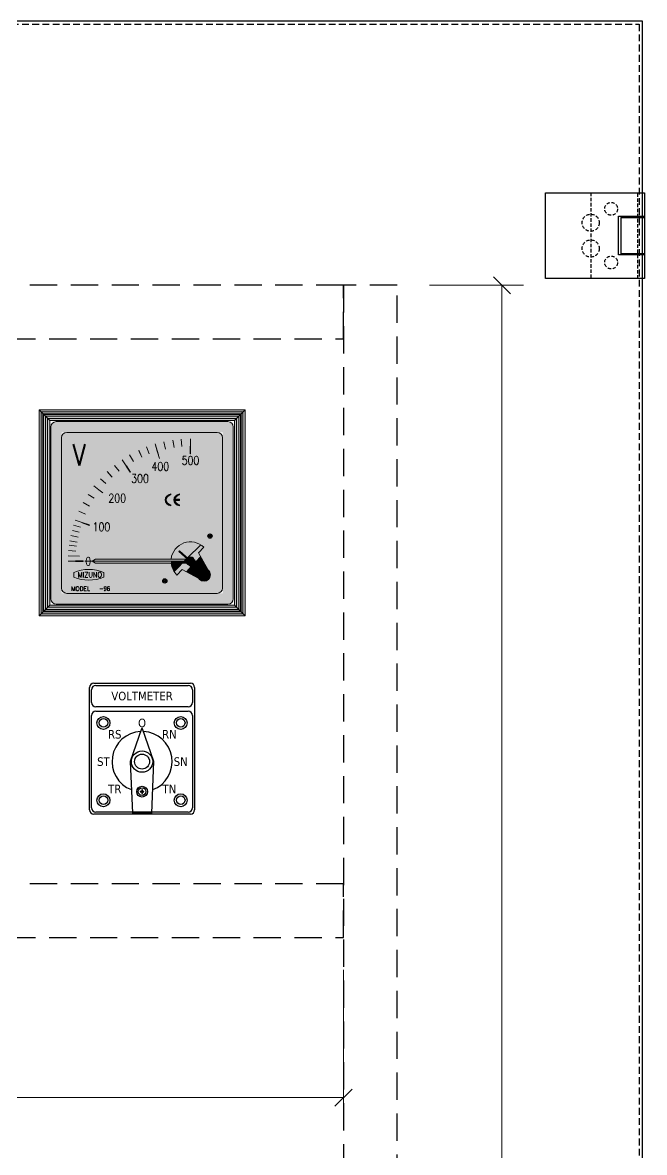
# Model space of a CAD drawing. Header units: millimetres. Extents: x 0 to 3953, y 0 to 2795.
# Drawn here: x 742 to 1031, y 1993 to 2520 of the extents above; entities that cross this region are included whole.
import ezdxf
from ezdxf.enums import TextEntityAlignment as Align

# ---------------------------------------------------------------- set-up
doc = ezdxf.new("R2010")
doc.units = ezdxf.units.MM
for name, pattern in [('HIDDEN', [9.524999999999995, 6.349999999999997, -3.174999999999998]), ('HIDDEN2', [4.7624999999999975, 3.174999999999998, -1.587499999999999]), ('HIDDENX2', [19.049999999999997, 12.7, -6.349999999999999])]:
    doc.linetypes.add(name, pattern=pattern)
for name, color, linetype in [('cover', 4, 'Continuous'), ('DIM', 253, 'Continuous'), ('OBJ1', 2, 'Continuous')]:
    doc.layers.add(name, color=color, linetype=linetype)
doc.styles.add('HTXT1', font='romans.shx', dxfattribs={"width": 0.8, "height": 3, "bigfont": 'extfont.shx'})
doc.styles.add('ROMANS', font='romans.shx', dxfattribs={"height": 5, "bigfont": 'romansvn.shx'})
doc.styles.add('Tahoma (Input Text)', font='tahoma.ttf')
doc.dimstyles.new('Dim-25', dxfattribs={"dimtxt": 25, "dimasz": 8, "dimexe": 10, "dimexo": 15, "dimgap": 10, "dimtad": 1, "dimdec": 0, "dimtxsty": 'Standard', "dimblk": 'OBLIQUE', "dimcen": 10, "dimclrd": 5, "dimclre": 5, "dimclrt": 3, "dimazin": 3, "dimtfac": 1, "dimtdec": 0, "dimtmove": 0, "dimatfit": 3, "dimldrblk": 'OBLIQUE', "dimlwd": 9, "dimlwe": 9})

# ---------------------------------------------------------------- blocks, each defined once
blk = doc.blocks.new('HL044-1.3-C')
at = {"color": 1, "linetype": 'HIDDEN2', "ltscale": 0.5}
for p, q in [((-25, 40), (-25, 0)), ((-3, 7.276e-12), (-3, 40))]:
    blk.add_line(p, q, dxfattribs=at)
at = {"color": 1}
for p, q in [((-12, 29), (0, 29)), ((-12, 11), (-12, 29)), ((-11, 28.50000000000728), (0, 28.5)), ((-11, 28.5), (-11, 11.5)), ((0, 11), (-12, 11)), ((0, 11.5), (-11, 11.50000000000727))]:
    blk.add_line(p, q, dxfattribs=at)
blk.add_lwpolyline([(-46, 40), (0, 40), (0, 0), (-46, 0)], close=True, dxfattribs=at)
at = {"color": 1, "linetype": 'HIDDEN2', "ltscale": 0.5}
for centre, radius in [((-15.5, 32.5), 3), ((-25, 26), 4), ((-25, 14), 4), ((-15.5, 7.500000000007275), 3)]:
    blk.add_circle(centre, radius, dxfattribs=at)
blk = doc.blocks.new('*D11')
at = {"color": 0, "linetype": 'ByBlock', "lineweight": -2}
for p, q in [((968.8142393988965, 2393.414779620558), (960.8142393988965, 2401.414779620558)), ((960.8142393988965, 1431.414779620558), (968.8142393988965, 1423.414779620558))]:
    blk.add_line(p, q, dxfattribs=at)
at = {"layer": 'Defpoints', "color": 0, "ltscale": 3, "transparency": 16777216}
for p in [(915.9907261584012, 2397.414779620558), (915.9907261584012, 1427.414779620558), (964.8142393988965, 1427.414779620558)]:
    blk.add_point(p, dxfattribs=at)
at = {"layer": 'DIM', "color": 5, "lineweight": 9, "ltscale": 3, "transparency": 16777216}
for p, q in [((930.9907261584012, 2397.414779620558), (974.8142393988965, 2397.414779620558)), ((964.8142393988965, 2397.414779620558), (964.8142393988965, 1427.414779620558)), ((930.9907261584012, 1427.414779620558), (974.8142393988965, 1427.414779620558))]:
    blk.add_line(p, q, dxfattribs=at)
at = {"layer": 'DIM', "color": 3, "ltscale": 3, "transparency": 16777216, "insert": (942.0499147057999, 1912.4147796205725), "char_height": 25, "attachment_point": 5, "rotation": 90}
blk.add_mtext('970', dxfattribs=at)
blk = doc.blocks.new('_Oblique')
at = {"color": 0, "linetype": 'ByBlock', "lineweight": -2}
blk.add_line((-0.5, -0.5), (0.5, 0.5), dxfattribs=at)
blk = doc.blocks.new('*U5682')
at = {"layer": 'OBJ1', "lineweight": 25, "true_color": 0x333333}
for points in [[(47, 0.999999999970896), (48, 2), (-48, 1.999999999970895), (-47, 1)], [(-47, 1), (-48, 2), (-47.99999999994177, -94.0000000000291), (-47, -93.00000000002908)], [(46, 0), (47, 0.999999999970896), (-47, 1), (-46, 0)], [(-45.99999999994177, -2.91038e-11), (-47, 1), (-47, -93), (-46, -92.00000000002908)], [(45, -1), (46, 0), (-46, 0), (-45, -1.000000000029102)], [(45.00000000005822, -91), (46, -91.99999999997087), (46.00000000005818, 0), (45.00000000005822, -1)], [(46, -92.00000000002908), (47, -93), (47, 0.999999999970896), (46, -2.91038e-11)], [(47, -93), (48, -94), (48, 1.999999999970895), (47, 0.999999999970896)], [(-45, -1.000000000029102), (-46, -2.91038e-11), (-46, -92.0000000000582), (-45, -91)], [(44, -2), (45, -1.000000000029102), (-44.99999999994177, -1), (-44, -2)], [(-44, -2.0000000000291), (-45, -1.000000000029102), (-45, -91.00000000002912), (-44, -90)], [(43, -3.000000000029102), (44, -2.0000000000291), (-44, -2), (-43, -3)], [(-43, -3.000000000058206), (-44, -2.000000000087311), (-44, -90), (-43, -89)], [(44, -2.0000000000291), (43.0000000000582, -2.999999999970896), (43, -89), (44, -90.0000000000291)], [(45, -1), (44, -2.000000000058204), (44, -90.0000000000291), (45, -91)], [(-43, -89.0000000000291), (-43.99999999994178, -90.0000000000291), (44.0000000000582, -90.0000000000291), (43, -89)], [(48.0000000000582, -94.0000000000291), (47, -93.00000000002908), (-47, -93.00000000002908), (-48, -94.0000000000291)], [(-46, -92.00000000002908), (-47, -93), (47, -93.00000000002908), (46, -92.00000000002908)], [(-45, -91), (-46, -92), (46, -92.00000000002908), (45, -91.00000000002912)], [(45, -91.00000000002912), (44, -90.0000000000291), (-44, -90), (-45, -91)]]:
    blk.add_hatch(color=250, dxfattribs=at).paths.add_polyline_path(points)
at = {"layer": 'OBJ1', "lineweight": 25, "true_color": 0xc2c2b6}
h = blk.add_hatch(color=9, dxfattribs=at)
h.paths.add_polyline_path([(42.5, -6.000000000058207, 0.4142135623765049), (40, -3.500000000029102), (-40, -3.500000000058206, 0.4142135623730951), (-42.5, -6.000000000058207), (-42.49999999994178, -86, 0.4142153500525573), (-39.99998474115272, -88.49999999995266, -1.525884727e-06), (-40, -88.49999999999999), (40, -88.49999999999999, 0.4142135623730951), (42.5, -86)])
h.paths.add_polyline_path([(37.5, -83.49999999999999), (-37.5, -83.49999999999999), (-37.49999999994179, -8.500000000058208), (37.5, -8.500000000058208)], flags=16)
at = {"layer": 'OBJ1', "lineweight": 25, "true_color": 0x9e9e8a}
blk.add_hatch(color=252, dxfattribs=at).paths.add_polyline_path([(37.5, -11.0000000000582, 0.4142135623730951), (35, -8.500000000058208), (-35, -8.500000000058208, 0.4142135623662757), (-37.49999999994179, -11.0000000000582), (-37.5, -81, 0.4142135623730951), (-35, -83.49999999999999), (35, -83.49999999999999, 0.4142135623696853), (37.5, -81.0000000000291)])
at = {"layer": 'OBJ1', "lineweight": 18, "true_color": 0x0f0f0f}
for points in [[(22.60000000003492, -15.00009345804574), (22.40000000002329, -15.00009345801663), (22.40000000002329, -18.5), (22.5, -18.5), (22.60000000003492, -18.5)], [(-7.289146153838371, -24.07868123156368), (-7.379568951204419, -24.12138623965438), (-7.452733967220408, -24.18955427056062), (-5.497995811514556, -27.09282806798001), (-5.424830795556771, -27.02466003710288), (-5.334457315271717, -26.98185076171649)], [(-27.85402053926373, -50.47165827895515), (-27.90219204616733, -50.55929106925031), (-27.91920717951143, -50.6578328635951), (-24.62186751293484, -51.83152410207549), (-24.60485237964895, -51.7329823076434), (-24.55668087268714, -51.64534951746464)]]:
    blk.add_hatch(color=250, dxfattribs=at).paths.add_polyline_path(points)
at = {"layer": 'OBJ1', "lineweight": 15, "true_color": 0x0f0f0f}
h = blk.add_hatch(color=250, dxfattribs=at)
edge = h.paths.add_edge_path()
edge.add_ellipse((14.01762629533186, -39.94114165002248), major_axis=(-3.241788484679998, 8e-16), ratio=0.8637207557603191, start_angle=282.4888764607996, end_angle=437.5111235392002)
edge.add_line((13.40849784994498, -42.69126910658086), (13.40849784997408, -42.24513732292688))
edge.add_ellipse((14.01762629533186, -39.94114165002248), major_axis=(-2.741788484679998, 7e-16), ratio=0.8618645395826035, start_angle=284.8089846454369, end_angle=435.1910153545631, ccw=False)
edge.add_line((13.40849785000318, -37.63714597708895), (13.40849785000318, -37.19101419343497))
h = blk.add_hatch(color=250, dxfattribs=at)
edge = h.paths.add_edge_path()
edge.add_ellipse((18.02906816534232, -39.94114165002248), major_axis=(-3.241788484679998, 8e-16), ratio=0.8637207557603191, start_angle=282.4888764607996, end_angle=437.5111235392002)
edge.add_line((17.41993972001364, -42.69126910658086), (17.41993972004275, -42.24513732292688))
edge.add_ellipse((18.02906816534232, -39.94114165002248), major_axis=(-2.741788484679998, 7e-16), ratio=0.8618645395826035, start_angle=365.2391407319918, end_angle=435.1910153545631, ccw=False)
edge.add_line((15.30266683857189, -40.19114165002245), (17.41993971998454, -40.19114165002245))
edge.add_line((17.41993972001364, -40.19114165002245), (17.41993972004275, -39.69114165000792))
edge.add_line((17.41993972001364, -39.69114164999337), (15.30266683854279, -39.69114164999337))
edge.add_ellipse((18.02906816534232, -39.94114165002248), major_axis=(-2.741788484679998, 7e-16), ratio=0.8618645395826035, start_angle=284.8089846454369, end_angle=354.7608592680082, ccw=False)
edge.add_line((17.41993972001364, -37.63714597708895), (17.41993972004275, -37.19101419342042))
at = {"layer": 'OBJ1', "lineweight": 30, "true_color": 0x141414}
for points in [[(21.19600290030939, -67.00844587391475, -0.0042167664576053), (21.22134518559324, -66.98666460669483), (27.39304720627842, -60.94631950388428, 0.5574766440334369), (13.55572808999568, -67.5), (20.51880285004154, -67.5000000000291), (20.51880285004154, -67.68839377563563), (20.87248144712066, -67.33215462553198), (17.08868079999229, -63.9387716500205), (17.23986387992045, -63.78281025009346), (17.39944601000752, -63.6292654100107)], [(28.78016778122401, -62.05333476598025, 0.0494178174529369), (27.39304720627842, -60.94631950388428), (21.22134518559324, -66.98666460672393, -0.5270277874007132), (24.3728824473219, -67.85389359580586), (24.97557758889161, -68.79463277614559), (27.32459153031232, -66.37876603519544), (26.33788031077711, -64.56037124589784)], [(24.97557758889161, -68.79463277614559), (27.24561513011577, -72.3379054996185, -0.3059790122550429), (30.60205770644825, -72.41875757375963), (27.32459153031232, -66.37876603522454)], [(13.55572808999568, -69.5, 0.1145223432116406), (14.91049905348336, -73.33730042300884), (18.72021797328489, -69.5000000000291)], [(22.87440803757636, -71.04754151331142), (21.76146960735787, -70.33840012134169, -0.3062721121387764), (20.51880285004154, -68.5), (20.51880285004154, -69.5), (18.72021797328489, -69.5000000000291), (14.91049905348336, -73.33730042300884, 0.0578234365606001), (16.21983221877599, -74.94666523401973), (18.6621196892811, -72.43962875413126), (20.66026822099229, -73.51189117287869)], [(20.66026822099229, -73.51189117287869), (26.41875757375965, -76.60205770644825, -0.1557283884280691), (25.86396103067091, -74.86396103070001, -0.1427860682761905), (26.33391177840531, -73.25186587811912), (22.87440803757636, -71.04754151331142)]]:
    blk.add_hatch(color=250, dxfattribs=at).paths.add_polyline_path(points)
at = {"layer": 'OBJ1', "lineweight": 15}
blk.add_hatch(color=250, dxfattribs=at).paths.add_polyline_path([(-27.48400201706682, -68.40000000002328), (-31, -68.40000000002328), (-31, -68.5), (-31, -68.60000000000582), (-27.48400201706682, -68.60000000000582)])
at = {"layer": 'OBJ1', "lineweight": 25, "true_color": 0x2b2b2b}
for points in [[(13.55572809005389, -67.5), (-21.7536104900064, -67.5), (-23.23251691000769, -68.5000000000291), (13.5, -68.5, -0.0278424447443727)], [(20.51880285004154, -67.68839377563563), (20.51880285004154, -67.5), (13.55572809005389, -67.5, 0.0278424447445749), (13.5, -68.5), (19.71303023712244, -68.5)], [(13.5, -68.5), (-23.23251690994948, -68.5), (-21.7536104900064, -69.5), (13.55572809005389, -69.5, -0.0278424447447772)], [(19.71303023706423, -68.5), (13.5, -68.5, 0.0278424447445749), (13.55572809005389, -69.5), (18.72021797328489, -69.5)], [(20.51880285004154, -68.5), (19.71303023712244, -68.5), (18.72021797328489, -69.5000000000291), (20.51880285004154, -69.5)]]:
    blk.add_hatch(color=250, dxfattribs=at).paths.add_polyline_path(points)
at = {"layer": 'OBJ1', "lineweight": 30, "true_color": 0x030303}
for points in [[(21.26230462756939, -67.68175532264286, -0.077790078085574), (21.57153271109564, -67.34269162258715), (17.39944601000752, -63.6292654100107), (17.23986387980403, -63.78281025000615), (17.08868079999229, -63.93877164999139)], [(24.3728824473219, -67.85389359586406), (23.86980308999773, -67.06864342611516, 0.3835460179617169), (21.22134518565145, -66.98666460663662), (21.1976198044722, -67.00988502291148), (21.57153271109564, -67.34269162258715, -0.6293609240649536), (23.98371634318028, -68.5, -1), (21.01628365681972, -68.5, -0.1470823766087105), (21.26230462756939, -67.68175532264286), (20.88893570535583, -67.34691111114807, 0.3762245322461113), (21.14573564956663, -69.94606715484406), (21.76146960729966, -70.33840012134169, 0.6427278185730673)]]:
    blk.add_hatch(color=18, dxfattribs=at).paths.add_polyline_path(points)
at = {"layer": 'OBJ1', "lineweight": 25, "true_color": 0x2b2b2b}
blk.add_hatch(color=250, dxfattribs=at).paths.add_polyline_path([(19.71303023706423, -68.5), (20.51880285004154, -68.5), (20.51880285004154, -67.68839377563563)], flags=17)
at = {"layer": 'OBJ1', "lineweight": 15, "true_color": 0x1c1c1c}
blk.add_hatch(color=250, dxfattribs=at).paths.add_polyline_path([(20.88893570535583, -67.34691111114807), (20.87248144712066, -67.33215462550288), (20.51880285004154, -67.68839377560651), (20.51880285004154, -68.5, -0.1565621979539747)])
at = {"layer": 'OBJ1', "lineweight": 25, "true_color": 0xdfaf9f}
blk.add_hatch(color=21, dxfattribs=at).paths.add_polyline_path([(23.98371634318028, -68.5, 1), (21.01628365681972, -68.5, 1)])
at = {"layer": 'OBJ1', "lineweight": 30, "true_color": 0x383838}
blk.add_hatch(color=250, dxfattribs=at).paths.add_polyline_path([(24.37288244738011, -67.85389359595139, -0.6427278185515247), (21.76146960729966, -70.33840012134169), (26.33391177840531, -73.25186587811912, -0.1088530434462636), (27.24561513011577, -72.3379054996185)])
at = {"layer": 'OBJ1', "lineweight": 25, "true_color": 0x191915}
h = blk.add_hatch(color=250, dxfattribs=at)
h.paths.add_polyline_path([(25.86396103067091, -74.86396103070001, 1), (31.86396103067091, -74.86396103070001, 1)])
h.paths.add_polyline_path([(30.42813615914202, -76.17920849556687, 0.0488725903356158), (30.65367290261202, -75.8505973070569), (27.299797405547, -73.54869988546123, 0.0489437405019212), (27.07397772843251, -73.87781727642869)], flags=16)
at = {"layer": 'OBJ1', "lineweight": 25, "true_color": 0x2f2f27}
blk.add_hatch(color=250, dxfattribs=at).paths.add_polyline_path([(30.42813615914202, -76.17920849556687, 0.0488725903356158), (30.65367290261202, -75.8505973070569), (27.299797405547, -73.54869988546123, 0.0489437405019212), (27.07397772843251, -73.87781727642869)])
at = {"color": 41, "lineweight": 15, "true_color": 0xeedc77}
for p, q in [((31.4985787558835, -56.79190215544076), (31.19257139106049, -56.48589479064686)), ((31.1925713911187, -57.09790952017645), (31.4985787558835, -56.79190215544076)), ((31.3318016071571, -56.34666457452111), (31.63780897198012, -56.65267193931504)), ((31.63780897198012, -56.9311323715665), (31.33180160721531, -57.2371397363313)), ((31.63780897198012, -56.65267193931504), (31.94381633674493, -56.34666457455022)), ((31.94381633674493, -57.2371397363313), (31.63780897198012, -56.9311323715665)), ((32.08304655284155, -56.48589479070506), (31.77703918813496, -56.79190215544076)), ((31.77703918813496, -56.79190215544076), (32.08304655289976, -57.09790952020558)), ((10.46419362613232, -77.67555788444588), (10.15818626130931, -77.36955051965195)), ((10.15818626136752, -77.98156524921068), (10.46419362613232, -77.67555788444588)), ((10.29741647746414, -77.23032030352623), (10.60342384228715, -77.53632766834924)), ((10.60342384228715, -77.8147881006007), (10.29741647752234, -78.1207954653655)), ((10.60342384228715, -77.53632766834924), (10.90943120699376, -77.23032030358445)), ((10.90943120705196, -78.1207954653655), (10.60342384228715, -77.8147881006007)), ((11.04866142309038, -77.36955051973928), (10.74265405838378, -77.67555788444588)), ((10.74265405838378, -77.67555788444588), (11.04866142320679, -77.9815652492398))]:
    blk.add_line(p, q, dxfattribs=at)
at = {"layer": 'cover', "color": 3, "linetype": 'HIDDEN', "ltscale": 100}
blk.add_lwpolyline([(-46, -92.00000000002908), (46, -92.00000000002908), (46, -2.91038e-11), (-46, -2.91038e-11)], close=True, dxfattribs=at)
at = {"layer": 'cover', "color": 3, "linetype": 'Continuous', "ltscale": 100}
blk.add_lwpolyline([(46.0000000000291, -92.00000000002908), (-45.99999999997089, -92.00000000002908), (-45.99999999997089, -2.91038e-11), (46.0000000000291, -2.91038e-11)], close=True, dxfattribs=at)
at = {"layer": 'OBJ1', "color": 27, "lineweight": 15}
for p, q in [((-48, 1.999999999970895), (48, 1.999999999970895)), ((-48, -94.0000000000291), (-48, 1.999999999970895)), ((-43, -3.000000000058206), (-48, 1.999999999970895)), ((-47, 1), (47, 0.999999999970896)), ((-47, 0.9999999999417925), (-47, -93.00000000002908)), ((-46, 0), (46, 0)), ((43, -3.000000000029102), (48, 1.999999999970895)), ((46, 0), (46, -92)), ((47, 1), (47, -93.00000000002908)), ((48, 1.999999999970895), (48, -94.0000000000291)), ((-46, -5.82077e-11), (-46, -92.00000000002908)), ((-45, -1), (45, -1)), ((-45, -1.000000000058204), (-45, -91)), ((-44, -2), (44, -2)), ((-44, -2.000000000058204), (-44, -90.0000000000291)), ((-43, -3), (43, -3.000000000029102)), ((-43, -3.000000000058206), (-43, -89.0000000000291)), ((43, -3), (43, -89.0000000000291)), ((44, -2), (44, -90.0000000000291)), ((45, -1), (45, -91)), ((-48, -94.0000000000291), (-43, -89.0000000000291)), ((-43, -89), (43, -89)), ((43, -89.0000000000291), (48, -94.0000000000291)), ((48, -94.0000000000291), (-48, -94.0000000000291)), ((-47, -93), (47, -93.00000000002908)), ((-46, -92), (46, -92.00000000002908)), ((-45, -91), (45, -91.00000000002912)), ((-44, -90), (44, -90.0000000000291))]:
    blk.add_line(p, q, dxfattribs=at)
at = {"layer": 'OBJ1', "color": 9, "lineweight": 15, "true_color": 0xc2c2b6}
for p, q in [((-40, -3.500000000058206), (40, -3.500000000029102)), ((-42.5, -6.000000000058207), (-42.49999999994178, -86)), ((-35, -8.500000000058208), (35, -8.500000000058208)), ((42.5, -6.000000000058207), (42.5, -86)), ((-37.49999999994179, -11.0000000000582), (-37.5, -81)), ((37.5, -11.0000000000582), (37.5, -81.0000000000291)), ((-35, -83.49999999999999), (35, -83.49999999999999)), ((-40, -88.49999999999999), (40, -88.49999999999999))]:
    blk.add_line(p, q, dxfattribs=at)
at = {"layer": 'OBJ1', "color": 250, "lineweight": 18, "true_color": 0x0f0f0f}
for p, q in [((3.38407619501231, -18.53169547521975), (2.133501740463543, -15.26274097361602)), ((7.089303666900378, -17.26758410412003), (6.081127271230797, -13.91593072775868)), ((7.587406461650971, -18.92351249218336), (6.081127271230797, -13.91593072775868)), ((10.88707936380524, -16.27557971313945), (10.12735558388522, -12.85902885327232)), ((14.90148589073214, -15.54235104037798), (14.40438683686079, -12.0778319495439)), ((18.53546725527849, -15.1470949233626), (18.27610529999947, -11.65671795574599)), ((22.5, -15), (22.40000000002329, -15)), ((22.40000000002329, -15), (22.40000000002329, -18.5)), ((22.60000000003492, -15.00009345801663), (22.40000000002329, -15.00009345801663)), ((22.60000000003492, -18.5), (22.60000000003492, -15.00009345801663)), ((-4.055301651009358, -22.05577587877633), (-5.792564375849906, -19.01736869325396)), ((-0.1030153605970554, -20.00924112155917), (-1.581717300054149, -16.83694848464802)), ((7.089303666900378, -17.26758410412003), (8.09748006251175, -20.61923748048139)), ((22.40000000002329, -18.5), (22.5, -18.5)), ((22.5, -18.5), (22.60000000003492, -18.5)), ((-7.379568951262625, -24.12138623968349), (-9.334307106910273, -21.2181124422932)), ((-7.379568951262625, -24.12138623968349), (-7.452733967220408, -24.18955427058973)), ((-5.497995811514556, -27.09282806798001), (-7.452733967220408, -24.18955427058973)), ((-7.379568951262625, -24.12138623968349), (-7.289146153896578, -24.07868123156368)), ((-5.334457315271717, -26.98185076171649), (-7.289146153896578, -24.07868123156368)), ((-13.92785961378831, -29.31759267277085), (-16.31099061656277, -26.75425761396764)), ((-5.424830795556771, -27.02466003710288), (-5.497995811514556, -27.09282806798001)), ((-5.424830795556771, -27.02466003710288), (-5.334457315271717, -26.98185076171649)), ((-20.11446658946807, -35.20387457558536), (-20.11446658946807, -35.20387457558536)), ((-20.11446658946807, -35.20387457558536), (-20.11446658946807, -35.20387457558536)), ((-24.43720982014202, -42.82611571461893), (-27.50786840653745, -41.14651580809732)), ((-26.30839131888933, -46.59130453769464), (-29.50146364816465, -45.15802539529977)), ((-31.91728079452878, -51.71725647998393), (-28.62387660553213, -52.73296981598832)), ((-31.19953171274393, -49.38559983074082), (-27.90219204616733, -50.55929106919212)), ((-27.90219204616733, -50.55929106922121), (-27.91920717951143, -50.6578328635951)), ((-27.91920717951143, -50.6578328635951), (-24.62186751293484, -51.83152410204638)), ((-27.90219204616733, -50.55929106922121), (-27.85402053926373, -50.47165827898425)), ((-24.55668087268714, -51.64534951746464), (-27.85402053926373, -50.47165827898425)), ((-24.60485237959074, -51.7329823076725), (-24.62186751293484, -51.83152410204638)), ((-24.60485237959074, -51.7329823076725), (-24.55668087268714, -51.64534951746464)), ((-33.17828581173671, -56.55569476558594), (-29.80987855239073, -57.27829755182028)), ((-32.44295982236508, -54.16137327384785), (-29.26621655927738, -54.99041735887296)), ((-33.96204964112258, -61.02037927153286), (-30.53666069998872, -61.47414618739276)), ((-33.70276797947008, -59.00005939792027), (-30.2517208228237, -59.58338908400037)), ((-34.39024598407559, -66.00241035077488), (-29.22096012643306, -66.22935179967318)), ((-34.28028198127869, -63.50004218769027), (-30.79377343854867, -63.80705714106444)), ((-34.5, -68.5), (-31, -68.5))]:
    blk.add_line(p, q, dxfattribs=at)
at = {"layer": 'OBJ1', "color": 250, "lineweight": 15, "true_color": 0x0f0f0f}
for p, q in [((14.49057736742543, -12.67853463932988), (14.90148589073214, -15.54235104037798)), ((22.5, -15.00009345801663), (22.5, -11.5)), ((-1.322660405712666, -17.39270908563048), (-0.1030153605970554, -20.00924112153007)), ((-12.77660994121106, -23.96891145204427), (-10.7208231225959, -26.56401412800188)), ((-19.37285542848985, -30.09054185028072), (-16.92554680316243, -32.33542811992811)), ((-15.81017920729937, -27.29293863553903), (-13.92785961378831, -29.31759267277085)), ((-20.11446658946807, -35.20387457558536), (-22.41556202108041, -33.40595081314678)), ((-20.11446658946807, -35.20387457558536), (-18.29497606412042, -36.62550412039855)), ((-25.03465197241167, -37.38710089749658), (-22.26382945029763, -39.20068988963612)), ((13.40849785000318, -37.19101419343497), (13.40849785000318, -37.63714597708895)), ((17.41993972001364, -39.69114165002248), (15.30266683857189, -39.69114165002248)), ((17.41993972001364, -40.19114165002245), (15.30266683857189, -40.19114165002245)), ((17.41993972001364, -37.19101419343497), (17.41993972001364, -37.63714597708895)), ((17.41993972001364, -39.69114165002248), (17.41993972001364, -40.19114165002245)), ((13.40849785000318, -42.24513732292688), (13.40849785000318, -42.69126910658086)), ((17.41993972001364, -42.24513732292688), (17.41993972001364, -42.69126910658086)), ((-32.44295982236508, -54.16137327384785), (-29.26621655927738, -54.99041735887296)), ((-32.88356233417289, -59.13852953471359), (-30.2517208228237, -59.58338908400037)), ((-34.5, -68.5), (-31, -68.5))]:
    blk.add_line(p, q, dxfattribs=at)
at = {"layer": 'OBJ1', "color": 27, "lineweight": 18}
for p, q in [((21.1976198044722, -67.00988502291148), (27.39304720627842, -60.94631950388428)), ((-21.7536104900064, -67.5), (-23.23251691000769, -68.5)), ((20.51880285004154, -67.5), (-21.7536104900064, -67.5)), ((20.87248144712066, -67.33215462550288), (14.91049905348336, -73.33730042303795)), ((17.23986387997866, -63.78281025000615), (17.08868079999229, -63.9387716500205)), ((17.08868079999229, -63.9387716500205), (21.26230462756939, -67.68175532264286)), ((17.23986387997866, -63.78281025000615), (17.39944601000752, -63.6292654100107)), ((17.39944601000752, -63.6292654100107), (21.57153271109564, -67.34269162258715)), ((20.51880285004154, -68.5), (20.51880285004154, -67.5)), ((24.37288244743831, -67.85389359606779), (27.24561513011577, -72.3379054996185)), ((24.97557758889161, -68.79463277614559), (27.32459153025411, -66.37876603525365)), ((-27.48410204896936, -68.5), (-27.5, -68.5)), ((-23.23251691000769, -68.5), (-26.73431431793142, -68.5)), ((20.51880285004154, -68.5), (-23.23251691000769, -68.5)), ((-21.7536104900064, -69.5), (-23.23251691000769, -68.5)), ((20.51880285004154, -69.5), (-21.7536104900064, -69.5)), ((20.51880285004154, -68.5), (20.51880285004154, -69.5)), ((22.87440803757636, -71.04754151334055), (20.66026822099229, -73.51189117287869)), ((26.33391177840531, -73.25186587811912), (21.76146960741608, -70.33840012139989))]:
    blk.add_line(p, q, dxfattribs=at)
at = {"layer": 'OBJ1', "color": 9, "lineweight": 18, "true_color": 0xc2c2b6}
for p, q in [((26.33788031077711, -64.56037124589784), (28.78016778122401, -62.05333476598025)), ((26.33788031077711, -64.56037124586874), (30.60205770644825, -72.41875757375963)), ((18.6621196892811, -72.43962875413126), (16.21983221877599, -74.94666523404884)), ((16.21983221877599, -74.94666523404884), (18.6621196892811, -72.43962875413126)), ((18.6621196892811, -72.43962875413126), (26.41875757375965, -76.60205770644825)), ((27.299797405547, -73.54869988546123), (30.65367290261202, -75.8505973070569)), ((27.07397772843251, -73.87781727642869), (30.42813615914202, -76.17920849556687))]:
    blk.add_line(p, q, dxfattribs=at)
at = {"layer": 'OBJ1', "color": 250, "lineweight": 15}
for p, q in [((-31, -68.5), (-31, -68.40000000002328)), ((-31, -68.40000000002328), (-27.48400201706682, -68.40000000002328)), ((-27.48400201706682, -68.40000000002328), (-27.48400201706682, -68.60000000000582)), ((-31, -68.60000000000582), (-31, -68.5)), ((-27.48400201706682, -68.60000000000582), (-31, -68.60000000000582))]:
    blk.add_line(p, q, dxfattribs=at)
at = {"layer": 'OBJ1', "color": 250, "lineweight": 18}
for p, q in [((-31.83279665443115, -73.72222223971039), (-31.83279665443115, -75.9713098187931)), ((-17.83279665448936, -73.72222223971039), (-17.83279665448936, -75.97130981882218))]:
    blk.add_line(p, q, dxfattribs=at)
at = {"layer": 'OBJ1', "color": 27, "lineweight": 25}
for centre in [(31.63780897198012, -56.79190215544076), (10.60342384228715, -77.67555788444588)]:
    blk.add_circle(centre, 1, dxfattribs=at)
at = {"layer": 'OBJ1', "color": 41, "linetype": 'ByBlock', "lineweight": 15, "true_color": 0xeedc77}
for centre in [(31.63780897198012, -56.79190215544076), (10.60342384228715, -77.67555788444588)]:
    blk.add_circle(centre, 0.84, dxfattribs=at)
at = {"layer": 'OBJ1', "color": 27, "lineweight": 18}
blk.add_circle((22.5, -68.5), 1.483716343185935, dxfattribs=at)
at = {"layer": 'OBJ1', "color": 9, "lineweight": 18, "true_color": 0xc2c2b6}
blk.add_circle((28.86396103067091, -74.86396103070001), 3, dxfattribs=at)
at = {"layer": 'OBJ1', "color": 9, "lineweight": 15, "true_color": 0xc2c2b6}
for centre, start, end in [((-40, -6.000000000058207), 90, 180), ((40, -6.000000000058207), 0, 90), ((-35, -11.0000000000582), 90, 180), ((35, -11.0000000000582), 0, 90), ((-35, -81), 180, 270), ((35, -81.0000000000291), 270, 0), ((-40, -86), 180, 270), ((40, -86), 270, 0)]:
    blk.add_arc(centre, 2.5, start, end, dxfattribs=at)
at = {"layer": 'OBJ1', "color": 41, "linetype": 'ByBlock', "lineweight": 15, "true_color": 0xeedc77}
for centre, radius, start, end in [((31.2621864991379, -56.41627968256944), 0.0984506299738952, 45.00000000427431, 224.9999999924831), ((31.2621864991379, -57.16752462825389), 0.0984506299713328, 135.0000000004422, 314.9999999957257), ((32.01343144476414, -56.41627968262763), 0.0984506299815822, 315.0000000004422, 135.0000000004422), ((32.01343144488055, -57.16752462828299), 0.0984506299687705, 224.9999999877666, 45.00000000899079), ((10.22780136938672, -77.29993541160366), 0.0984506299738952, 45.00000000427431, 224.9999999924831), ((10.22780136944493, -78.05118035728809), 0.0984506299713328, 135.0000000004422, 314.9999999957257), ((10.97904631507117, -77.29993541166186), 0.0984506299815822, 315.0000000004422, 135.0000000004422), ((10.97904631512938, -78.0511803573172), 0.0984506299687705, 224.9999999877666, 45.00000000899079)]:
    blk.add_arc(centre, radius, start, end, dxfattribs=at)
at = {"layer": 'OBJ1', "color": 9, "lineweight": 18, "true_color": 0xc2c2b6}
for centre, radius, start, end in [((22.5, -68.5), 9, 45.74952324421419, 173.6206297916502), ((22.5, -68.5), 9, 186.3793702083498, 225.7495232442142), ((28.86396103067091, -74.86396103070001), 2.043653524065109, 139.9404658112726, 151.1486009210658), ((28.86396103067091, -74.86396103070001), 2.043653524065109, 319.9409669240527, 331.1328345298812)]:
    blk.add_arc(centre, radius, start, end, dxfattribs=at)
at = {"layer": 'OBJ1', "color": 27, "lineweight": 18}
blk.add_arc((22.5, -68.5), 1.981197149987563, 144.4075214326413, 131.161706654259, dxfattribs=at)
at = {"layer": 'OBJ1', "color": 250, "lineweight": 18}
for centre, radius, start, end in [((-24.83279665443115, -90.84676602916443), 18.49999999991149, 67.76672820203994, 112.23327179796), ((-24.83279665443115, -58.84676602928085), 18.49999999997884, 247.7667282020399, 292.2332717979601)]:
    blk.add_arc(centre, radius, start, end, dxfattribs=at)
at = {"layer": 'OBJ1', "color": 250, "lineweight": 15, "true_color": 0x0f0f0f}
for centre, major_axis, ratio, start_param, end_param in [((14.01762629533186, -39.94114165002248), (-3.241788484679998, 8e-16), 0.8637207557603191, 4.901411470570119, 7.664959143789053), ((14.01762629533186, -39.94114165002248), (-2.741788484679998, 7e-16), 0.8618645395826035, 4.936423011782686, 7.629947602576486), ((18.02906816534232, -39.94114165002248), (-3.241788484679998, 8e-16), 0.8637207557603191, 4.901411470570119, 7.664959143789053), ((18.02906816534232, -39.94114165002248), (-2.741788484679998, 7e-16), 0.8618645395826035, 4.936423011782686, 6.177191486585963), ((18.02906816534232, -39.94114165002248), (-2.741788484679998, 7e-16), 0.8618645395826035, 6.38917912777321, 7.629947602576486)]:
    blk.add_ellipse(centre, major_axis=major_axis, ratio=ratio, start_param=start_param, end_param=end_param, dxfattribs=at)
at = {"layer": 'OBJ1', "color": 0, "lineweight": 30, "insert": (-32.41730063996512, -13.93129945002147), "char_height": 10, "width": 51.62330835999455, "attachment_point": 1, "style": 'HTXT1'}
blk.add_mtext('{\\C250;\\c986895;V}', dxfattribs=at)
at = {"layer": 'OBJ1', "color": 250, "lineweight": 15, "attachment_point": 1}
for s, insert, char_height, width, style in [('500', (18.44607510667993, -19.54602398234419), 4, 12.57552960998146, 'HTXT1'), ('300', (-5.064967731159413, -28.04429185000481), 4, 18.48995057781576, 'HTXT1'), ('100', (-23.03757789073279, -50.53278631001012), 4, 17.77690824741148, 'HTXT1'), ('MODEL', (-33.03853678051382, -80.30000000001748), 2, 49.18823644431539, 'ROMANS'), ('-96', (-19.91243605001364, -80.30000000001748), 2, 17.65497829999367, 'HTXT1')]:
    blk.add_mtext(s, dxfattribs=dict(at, insert=insert, char_height=char_height, width=width, style=style))
at = {"layer": 'OBJ1', "color": 250, "lineweight": 20, "char_height": 4, "attachment_point": 1, "style": 'HTXT1'}
for s, insert, width in [('400', (4.377541670022765, -22.36630468998919), 13.94728845999634), ('200', (-15.68772238996461, -37.16773320999346), 25.26821095999912), ('0', (-26.46316445001867, -66.57954570002039), 11.71462887999951)]:
    blk.add_mtext(s, dxfattribs=dict(at, insert=insert, width=width))
at = {"layer": 'OBJ1', "color": 250, "lineweight": 18, "insert": (-29.92083774000639, -73.55243464000523), "char_height": 2.5, "width": 17.01935227999638, "attachment_point": 1, "style": 'HTXT1'}
blk.add_mtext('MIZUNO', dxfattribs=at)
blk = doc.blocks.new('Von-nho')
at = {"color": 6}
for p, q in [((-24.5, -22.50000000000728), (-24.5, 34.50000000000728)), ((-23.5, 27.5), (-23.5, 33.50000000000728)), ((-22.5, 36.50000000000728), (22.50000000001455, 36.49999999999272)), ((-21.5, 35.50000000000728), (21.49999999998545, 35.5)), ((23.49999999998545, 33.5), (23.5, 27.50000000000728)), ((24.50000000001455, 34.49999999999273), (24.5, -22.50000000000728)), ((-23.50000000001455, -21.5), (-23.49999999998545, 21.5)), ((21.5, 25.5), (-21.5, 25.5)), ((-21.49999999998545, 23.5), (21.5, 23.5)), ((23.5, 21.5), (23.5, -21.5)), ((-0.8480399999971268, -13.86208000000624), (-0.8480399999971268, -14.13796000000729)), ((-0.1380000000062864, -13.86208000000624), (-0.8480399999971268, -13.86208000000624)), ((-0.8480399999971268, -14.13796000000729), (-0.1380000000062864, -14.13796000000729)), ((0.1380000000062864, -13.15200000000186), (-0.1380000000062864, -13.15200000000186)), ((-0.1380000000062864, -13.15200000000186), (-0.1380000000062864, -13.86208000000624)), ((-0.1380000000062864, -14.13796000000729), (-0.1380000000062864, -14.84803999999712)), ((-0.1380000000062864, -14.84803999999712), (0.1380000000062864, -14.84803999999712)), ((0.1380000000062864, -13.86208000000624), (0.1380000000062864, -13.15200000000186)), ((0.8479999999981374, -13.86208000000624), (0.1380000000062864, -13.86208000000624)), ((0.1380000000062864, -14.13796000000729), (0.8479999999981374, -14.13796000000729)), ((0.1380000000062864, -14.84803999999712), (0.1380000000062864, -14.13796000000729)), ((0.8479999999981374, -14.13796000000729), (0.8479999999981374, -13.86208000000624)), ((22.5, -24.50000000000728), (-22.5, -24.50000000000728)), ((21.5, -23.5), (-21.50000000001455, -23.5))]:
    blk.add_line(p, q, dxfattribs=at)
blk.add_lwpolyline([(5.5, 0), (0.2364216498244787, 15.31222792777407, 0.7136827697305395), (-0.2364216498244787, 15.31222792777407), (-5.5, 0), (-4.5, -24), (4.5, -24), (5.5, 0)], format="xyb", dxfattribs=at)
at = {"color": 2}
for centre, radius in [((-18, 18), 3), ((18, 18), 3), ((0, 0), 5), ((-18, -18), 3), ((18, -18), 3)]:
    blk.add_circle(centre, radius, dxfattribs=at)
at = {"color": 6}
for centre, radius in [((-18, 18), 2), ((18, 18), 2), ((0, 0), 3.5), ((0, -14), 2.5), ((0, -14), 1.75), ((-18, -18), 2), ((18, -18), 2)]:
    blk.add_circle(centre, radius, dxfattribs=at)
for centre, radius, start, end in [((-22.5, 34.50000000000728), 2, 90, 180), ((-21.5, 33.50000000000728), 2, 90, 180), ((21.49999999998545, 33.5), 2, 0, 90), ((22.50000000001455, 34.49999999999273), 2, 0, 90), ((-21.5, 27.5), 2, 180, 270), ((21.5, 27.5), 2, 270, 0), ((-21.49999999998545, 21.5), 2, 90, 180), ((21.5, 21.5), 2, 0, 90), ((0, 0), 14, 92.83896606351159, 249.0882847866541), ((0, 0), 14, 290.911715213346, 87.1610339364884), ((-22.5, -22.50000000000728), 2, 180, 270), ((-21.50000000001455, -21.5), 2, 180, 270), ((21.5, -21.5), 2, 270, 0), ((22.5, -22.50000000000728), 2, 270, 0)]:
    blk.add_arc(centre, radius, start, end, dxfattribs=at)
at = {"color": 6, "insert": (0, 30.5), "char_height": 4, "width": 47, "attachment_point": 5}
blk.add_mtext('{\\fTahoma|b0|i0|c0|p34;VOLTMETER}', dxfattribs=at)
at = {"color": 6, "style": 'Tahoma (Input Text)'}
for tag, p in [('O', (0, 18)), ('RS', (-12.72792206135636, 12.72792206135636)), ('RN', (12.72792206135636, 12.72792206135636)), ('ST', (-18, 0)), ('SN', (18, 0)), ('TR', (-12.72792206135636, -12.72792206135636)), ('TN', (12.72792206135636, -12.72792206135636))]:
    blk.add_attdef(tag, text='', height=4, dxfattribs=at).set_placement(p, align=Align.MIDDLE_CENTER)
blk = doc.blocks.new('*D13')
at = {"color": 0, "linetype": 'ByBlock', "lineweight": -2}
for p, q in [((414.99072615840123, 2022.9998370549365), (406.99072615840123, 2014.9998370549365)), ((886.9907261584012, 2014.9998370549365), (894.9907261584012, 2022.9998370549365))]:
    blk.add_line(p, q, dxfattribs=at)
at = {"layer": 'Defpoints', "color": 0, "transparency": 16777216}
for p in [(410.99072615840123, 2093.531749609676), (890.9907261584012, 2093.531749609676), (890.9907261584012, 2018.9998370549365)]:
    blk.add_point(p, dxfattribs=at)
at = {"layer": 'DIM', "color": 5, "lineweight": 9, "transparency": 16777216}
for p, q in [((410.99072615840123, 2078.531749609676), (410.99072615840123, 2008.9998370549365)), ((890.9907261584012, 2078.531749609676), (890.9907261584012, 2008.9998370549365)), ((410.99072615840123, 2018.9998370549365), (890.9907261584012, 2018.9998370549365))]:
    blk.add_line(p, q, dxfattribs=at)
at = {"layer": 'DIM', "color": 3, "transparency": 16777216, "insert": (650.9907261584012, 2041.7641617479821), "char_height": 25, "attachment_point": 5}
blk.add_mtext('480', dxfattribs=at)

msp = doc.modelspace()

# ---------------------------------------------------------------- linework, layer by layer
msp.add_lwpolyline([(230.17068518129236, 2520.5355632935825), (1030.1706851812924, 2520.5355632935825), (1030.1706851812924, 1320.535563293597), (230.17068518129236, 1320.535563293597)], close=True)
at = {"linetype": 'HIDDEN2'}
msp.add_lwpolyline([(231.67068518129236, 2519.035563293597), (1028.6706851812924, 2519.035563293597), (1028.6706851812924, 1322.0355632935825), (231.67068518129236, 1322.0355632935825)], close=True, dxfattribs=at)
at = {"color": 2, "linetype": 'HIDDENX2'}
for points in [[(410.99072615840123, 2372.414779620558), (890.9907261584012, 2372.414779620558), (890.9907261584012, 2397.414779620558), (410.99072615840123, 2397.414779620558)], [(890.9907261584012, 2397.414779620558), (890.9907261584012, 1427.414779620558), (915.9907261584012, 1427.414779620558), (915.9907261584012, 2397.414779620558)], [(410.99072615840123, 2093.531749609676), (890.9907261584012, 2093.531749609676), (890.9907261584012, 2118.531749609676), (410.99072615840123, 2118.531749609676)]]:
    msp.add_lwpolyline(points, close=True, dxfattribs=at)

# ---------------------------------------------------------------- block references
for name, p in [('HL044-1.3-C', (1031.1706851812924, 2400.5355632935825)), ('*U5682', (797.1706851812924, 2337.396913385768))]:
    msp.add_blockref(name, p)
at = {"color": 7}
msp.add_blockref('Von-nho', (797.1706851812924, 2175.531749609676), dxfattribs=at).add_auto_attribs({'RN': 'RN', 'SN': 'SN', 'TN': 'TN', 'O': 'O', 'ST': 'ST', 'TR': 'TR', 'RS': 'RS'})

# ---------------------------------------------------------------- dimensions: what is measured, and where the dimension line sits
at = {"layer": 'DIM', "color": 7, "ltscale": 3}
dim = msp.add_linear_dim(base=(964.8142393988965, 1427.414779620558), p1=(915.9907261584012, 2397.414779620558), p2=(915.9907261584012, 1427.414779620558), angle=90, dimstyle='Dim-25', dxfattribs=at)
dim.commit()
dim.dimension.update_dxf_attribs({"geometry": '*D11', "text_midpoint": (942.0499147057999, 1912.4147796205725)})
at = {"layer": 'DIM'}
dim = msp.add_linear_dim(base=(890.9907261584012, 2018.9998370549365), p1=(410.99072615840123, 2093.531749609676), p2=(890.9907261584012, 2093.531749609676), dimstyle='Dim-25', dxfattribs=at)
dim.commit()
dim.dimension.update_dxf_attribs({"geometry": '*D13', "text_midpoint": (650.9907261584012, 2041.7641617479821)})

doc.saveas('drawing.dxf')
